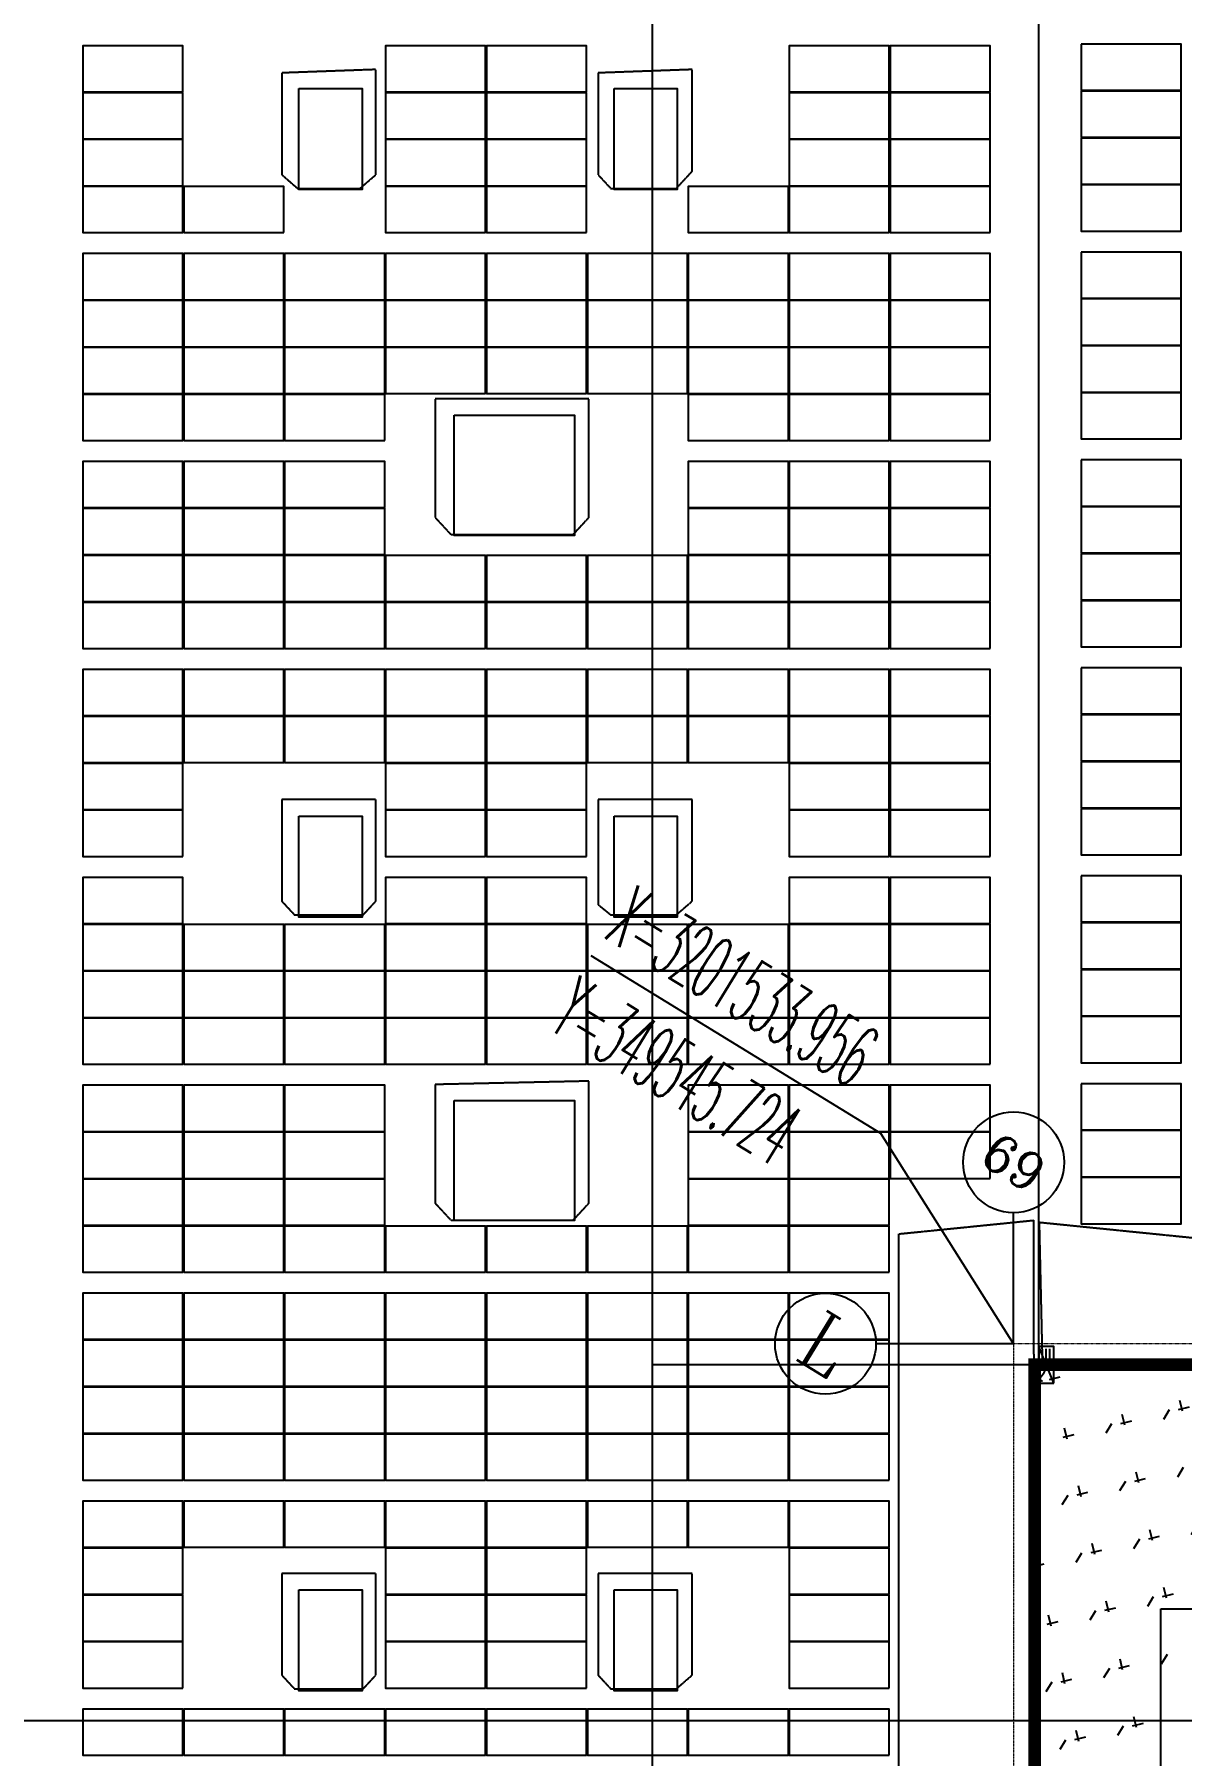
# Model space of a CAD drawing. Header units: millimetres. Extents: x -330863 to 383137, y -246038 to 314990.
# Drawn here: x 41006 to 68297, y -103141 to -62214 of the extents above; entities that cross this region are included whole.
import ezdxf
from ezdxf.enums import TextEntityAlignment as Align

# ---------------------------------------------------------------- set-up
doc = ezdxf.new("R2010")
doc.units = ezdxf.units.MM
for name, pattern in [('DASHED', [1.524, 1.27, -0.254]), ('DOTE', [2.4200000000000004, 2, -0.2, 0.02, -0.2]), ('HIDDEN', [0.375, 0.25, -0.125])]:
    doc.linetypes.add(name, pattern=pattern)
for name, color, linetype in [('-GRASS', 114, 'Continuous'), ('-建筑轮廓线', 7, 'Continuous'), ('-总图道路', 7, 'Continuous'), ('AXIS', 7, 'Continuous'), ('AXIS_TEXT', 7, 'Continuous'), ('DIM_COOR', 7, 'Continuous'), ('PUB_TEXT', 7, 'Continuous'), ('单元区域外轮廓', 7, 'ByLayer'), ('屋脊线', 7, 'ByLayer'), ('组件', 7, 'ByLayer'), ('逆变器', 7, 'ByLayer'), ('阴影', 8, 'DASHED'), ('障碍物', 7, 'ByLayer')]:
    doc.layers.add(name, color=color, linetype=linetype)
for name, color, linetype, lineweight in [('DOTE', 7, 'DOTE', 0), ('PUB_DIM', 7, 'Continuous', 0), ('X消防车道', 6, 'HIDDEN', 18)]:
    doc.layers.add(name, color=color, linetype=linetype, lineweight=lineweight)
doc.styles.add('_TCH_AXIS', font='complex.shx', dxfattribs={"bigfont": 'gbcbig.shx'})
doc.styles.add('_TCH_DIM', font='SIMPLEX.shx', dxfattribs={"width": 0.6, "bigfont": 'GBCBIG.shx'})
doc.styles.add('_TCH_DIM_T3', font='SIMPLEX.shx', dxfattribs={"width": 0.6, "bigfont": 'GBCBIG.shx'})
doc.dimstyles.new('_TCH_ARCH_M_M&&1', dxfattribs={"dimtxt": 3, "dimasz": 0.5, "dimexe": 1.25, "dimexo": 1.5, "dimgap": 0.6312500000000001, "dimtad": 1, "dimtxsty": '_TCH_DIM_T3', "dimblk": 'ARCHTICK', "dimcen": 2.5, "dimclrt": 7, "dimazin": 2, "dimtfac": 1, "dimtix": 1, "dimtmove": 2, "dimatfit": 3})

# ---------------------------------------------------------------- blocks, each defined once
blk = doc.blocks.new('*U5')
at = {"layer": '单元区域外轮廓', "color": 2}
for points in [[(-88499.99999806286, 145848.7498998642, 10100), (88500.00000193714, 145848.7498962879, 10100), (88499.99999828637, -93851.25008583067, 10100), (64899.99999828637, -93851.25008583067, 10100), (64900.60513652861, -129651.2534892559, 10100), (-82500.00165008008, -129651.2389415502, 10100), (-82500.00164881349, -112951.2501013279, 10100), (-88500.00000186266, -112951.2501013279, 10100), (-88499.99999806286, 145848.7498998642, 10100)], [(-88499.99999806286, 145848.7498998642, 10600), (88500.00000193714, 145848.7498962879, 10600), (88499.99999828637, -93851.25008583067, 10600), (64899.99999828637, -93851.25008583067, 10600), (64900.60513652861, -129651.2534892559, 10600), (-82500.00165008008, -129651.2389415502, 10600), (-82500.00164881349, -112951.2501013279, 10600), (-88500.00000186266, -112951.2501013279, 10600), (-88499.99999806286, 145848.7498998642, 10600)]]:
    blk.add_polyline3d(points, close=True, dxfattribs=at)
at = {"flags": 1}
for tag in ['ground_elevation', 'unit_id', 'unit_name', 'parapet_height', 'is_enable_parapet']:
    blk.add_attdef(tag, (0, 0), '', height=2.5, dxfattribs=at)
blk = doc.blocks.new('*U6')
at = {"layer": '屋脊线', "color": 30}
for p, q in [((64899.99999828637, -93851.25008583067, 8900), (64900.00000149011, 145848.7498962879, 8900)), ((64900.60513652861, -129651.2534892559, 8900.180561333003), (64899.99999828637, -93851.25008583067, 8900)), ((64899.99999828637, -93851.25008583067, 8900), (88499.99999828637, -93851.25008583067, 10100))]:
    blk.add_line(p, q, dxfattribs=at)
at = {"flags": 1}
for tag in ['unit_id', 'unit_name']:
    blk.add_attdef(tag, (0, 0), '', height=2.5, dxfattribs=at)
blk = doc.blocks.new('*U26', base_point=(43.5, 18.05))
at = {"color": 0}
for p, q in [((0, 0), (87, 36.1)), ((56.67, 18.2079375), (81.71499999999999, 18.2079375)), ((56.67, 9.64546875), (81.71499999999999, 9.64546875))]:
    blk.add_line(p, q, dxfattribs=at)
blk.add_lwpolyline([(0, 0), (87, 0), (87, 36.1), (0, 36.1)], close=True, dxfattribs=at)
blk.add_lwpolyline([(4.69, 26.96970833333333, -0.6815), (15.775, 30.24879166666667), (25.52, 23.66054166666667, 0.6815), (36.57, 26.96970833333333)], format="xyb", dxfattribs=at)
blk = doc.blocks.new('*U314')
at = {"layer": '障碍物', "color": 1}
blk.add_polyline3d([(47299.99981537461, -63501.2499332428, 10), (48799.99955244362, -63501.2499332428, 10), (48799.99955244362, -65901.25004291534, 10), (47299.99981537461, -65901.25004291534, 10)], close=True, dxfattribs=at)
at = {"flags": 1}
for tag in ['shape', 'height']:
    blk.add_attdef(tag, (0, 0), '', height=2.5, dxfattribs=at)
blk = doc.blocks.new('*U315')
at = {"layer": '障碍物', "color": 1}
blk.add_polyline3d([(54799.99981552361, -63501.25146865845, 10), (56299.99955244362, -63501.25146865845, 10), (56299.99955244362, -65901.25157773495, 10), (54799.99981552361, -65901.25157773495, 10)], close=True, dxfattribs=at)
at = {"flags": 1}
for tag in ['shape', 'height']:
    blk.add_attdef(tag, (0, 0), '', height=2.5, dxfattribs=at)
blk = doc.blocks.new('*U318')
at = {"layer": '障碍物', "color": 1}
blk.add_polyline3d([(47299.98480625449, -80801.24993383884, 10), (48799.98454324901, -80801.24993383884, 10), (48799.98454324901, -83201.25004231928, 10), (47299.98480625449, -83201.25004231928, 10)], close=True, dxfattribs=at)
at = {"flags": 1}
for tag in ['shape', 'height']:
    blk.add_attdef(tag, (0, 0), '', height=2.5, dxfattribs=at)
blk = doc.blocks.new('*U319')
at = {"layer": '障碍物', "color": 1}
blk.add_polyline3d([(54799.98480618, -80801.25146567823, 10), (56299.9845431745, -80801.25146567823, 10), (56299.9845431745, -83201.2515771389, 10), (54799.98480618, -83201.2515771389, 10)], close=True, dxfattribs=at)
at = {"flags": 1}
for tag in ['shape', 'height']:
    blk.add_attdef(tag, (0, 0), '', height=2.5, dxfattribs=at)
blk = doc.blocks.new('*U322')
at = {"layer": '障碍物', "color": 1}
blk.add_polyline3d([(47299.98278908431, -99201.2499332428, 10), (48799.98252607882, -99201.2499332428, 10), (48799.98252607882, -101601.2500423193, 10), (47299.98278908431, -101601.2500423193, 10)], close=True, dxfattribs=at)
at = {"flags": 1}
for tag in ['shape', 'height']:
    blk.add_attdef(tag, (0, 0), '', height=2.5, dxfattribs=at)
blk = doc.blocks.new('*U323')
at = {"layer": '障碍物', "color": 1}
blk.add_polyline3d([(54799.98278908431, -99201.25146746635, 10), (56299.98252592981, -99201.25146746635, 10), (56299.98252592981, -101601.2515777349, 10), (54799.98278908431, -101601.2515777349, 10)], close=True, dxfattribs=at)
at = {"flags": 1}
for tag in ['shape', 'height']:
    blk.add_attdef(tag, (0, 0), '', height=2.5, dxfattribs=at)
blk = doc.blocks.new('*U332')
at = {"layer": '障碍物', "color": 1}
blk.add_polyline3d([(50989.86887425184, -71270.9975451231, 10), (53850.37708550692, -71270.9975451231, 10), (53850.37708550692, -74131.50575637817, 10), (50989.86887425184, -74131.50575637817, 10)], close=True, dxfattribs=at)
at = {"flags": 1}
for tag in ['shape', 'height']:
    blk.add_attdef(tag, (0, 0), '', height=2.5, dxfattribs=at)
blk = doc.blocks.new('*U334')
at = {"layer": '障碍物', "color": 1}
blk.add_polyline3d([(50989.86887425184, -87560.99601447582, 10), (53850.37708550692, -87560.99601447582, 10), (53850.37708550692, -90421.5042245388, 10), (50989.86887425184, -90421.5042245388, 10)], close=True, dxfattribs=at)
at = {"flags": 1}
for tag in ['shape', 'height']:
    blk.add_attdef(tag, (0, 0), '', height=2.5, dxfattribs=at)
blk = doc.blocks.new('*U21')
at = {"layer": '组件', "color": 0}
blk.add_polyline3d([(0, 0, 0), (6.7e-15, -109.6, 0), (238.092586022427, -109.6, 12.10291209392216), (238.092586022427, 1.46e-14, 12.10291209392216)], close=True, dxfattribs=at)
at = {"flags": 1}
for tag in ['voco', 'vmpo', 'mounting-hole-spacing1', 'mounting-hole-spacing2', 'module-material', 'theme', 'silicon-material', 'userid', 'company-name', 'note', 'name', 'panel-width', 'panel-height', 'panel-length', 'pmax', 'id', 'impo', 'isco']:
    blk.add_attdef(tag, (0, 0), '', height=2.5, dxfattribs=at)
blk = doc.blocks.new('*U19')
at = {"layer": '组件', "color": 0}
blk.add_polyline3d([(0, 0, 0), (6.7e-15, 109.6, 0), (-238.1009774266284, 109.6, 11.9366891759911), (-238.1009774266284, 1.46e-14, 11.9366891759911)], close=True, dxfattribs=at)
at = {"flags": 1}
for tag in ['voco', 'vmpo', 'mounting-hole-spacing1', 'mounting-hole-spacing2', 'module-material', 'theme', 'silicon-material', 'userid', 'company-name', 'note', 'name', 'panel-width', 'panel-height', 'panel-length', 'pmax', 'id', 'impo', 'isco']:
    blk.add_attdef(tag, (0, 0), '', height=2.5, dxfattribs=at)
blk = doc.blocks.new('_ArchTick')
at = {"color": 0, "linetype": 'ByBlock', "const_width": 0.4}
blk.add_lwpolyline([(-0.5, -0.5), (0.5, 0.5)], dxfattribs=at)
blk = doc.blocks.new('*D470')
at = {"layer": 'Defpoints', "color": 0, "transparency": 16777216}
for p in [(64800.00148032791, -94586.50713071227), (88500.00148016494, -94586.50713257492), (88500.00148016494, -102308.9700511843)]:
    blk.add_point(p, dxfattribs=at)
at = {"layer": 'PUB_DIM', "color": 0, "lineweight": -2, "transparency": 16777216}
for p, q in [((64800.00148032791, -94588.00713071227), (64800.00148032791, -102310.2200511843)), ((88500.00148016494, -94588.00713257492), (88500.00148016494, -102310.2200511843)), ((64800.00148032791, -102308.9700511843), (88500.00148016494, -102308.9700511843))]:
    blk.add_line(p, q, dxfattribs=at)
at = {"layer": 'PUB_DIM', "color": 0, "lineweight": -2, "transparency": 16777216, "xscale": 0.5, "yscale": 0.5, "zscale": 0.5, "rotation": 180}
blk.add_blockref('_ArchTick', (64800.00148032791, -102308.9700511843), dxfattribs=at)
at = {"layer": 'PUB_DIM', "color": 0, "lineweight": -2, "transparency": 16777216, "xscale": 0.5, "yscale": 0.5, "zscale": 0.5}
blk.add_blockref('_ArchTick', (88500.00148016494, -102308.9700511843), dxfattribs=at)
at = {"layer": 'PUB_DIM', "color": 7, "transparency": 16777216, "insert": (76650.00148024643, -102306.8388011843), "char_height": 3, "attachment_point": 5, "style": '_TCH_DIM_T3'}
blk.add_mtext('\\A1;23700.00', dxfattribs=at)
blk = doc.blocks.new('*D471')
at = {"layer": 'Defpoints', "color": 0, "transparency": 16777216}
for p in [(-88499.99851983506, -94586.50713071227), (64800.00148032791, -94586.50713071227), (64800.00148032791, -102308.9700507186)]:
    blk.add_point(p, dxfattribs=at)
at = {"layer": 'PUB_DIM', "color": 0, "lineweight": -2, "transparency": 16777216}
for p, q in [((-88499.99851983506, -94588.00713071227), (-88499.99851983506, -102310.2200507186)), ((64800.00148032791, -94588.00713071227), (64800.00148032791, -102310.2200507186)), ((-88499.99851983506, -102308.9700507186), (64800.00148032791, -102308.9700507186))]:
    blk.add_line(p, q, dxfattribs=at)
at = {"layer": 'PUB_DIM', "color": 0, "lineweight": -2, "transparency": 16777216, "xscale": 0.5, "yscale": 0.5, "zscale": 0.5, "rotation": 180}
blk.add_blockref('_ArchTick', (-88499.99851983506, -102308.9700507186), dxfattribs=at)
at = {"layer": 'PUB_DIM', "color": 0, "lineweight": -2, "transparency": 16777216, "xscale": 0.5, "yscale": 0.5, "zscale": 0.5}
blk.add_blockref('_ArchTick', (64800.00148032791, -102308.9700507186), dxfattribs=at)
at = {"layer": 'PUB_DIM', "color": 7, "transparency": 16777216, "insert": (-11849.99851975357, -102306.8388007186), "char_height": 3, "attachment_point": 5, "style": '_TCH_DIM_T3'}
blk.add_mtext('\\A1;153300.00', dxfattribs=at)
blk = doc.blocks.new('*D472')
at = {"layer": 'Defpoints', "color": 0, "transparency": 16777216}
for p in [(66600.00148002525, -93848.7498847023), (55700.39616234382, -129748.7499037013), (66600.00147944319, -129748.7499037013)]:
    blk.add_point(p, dxfattribs=at)
at = {"layer": 'PUB_DIM', "color": 0, "lineweight": -2, "transparency": 16777216}
for p, q in [((66598.50148002527, -93848.7498847023), (55699.14616234381, -93848.7498847023)), ((55700.39616234382, -93848.7498847023), (55700.39616234382, -129748.7499037013)), ((66598.50147944319, -129748.7499037013), (55699.14616234382, -129748.7499037013))]:
    blk.add_line(p, q, dxfattribs=at)
at = {"layer": 'PUB_DIM', "color": 0, "lineweight": -2, "transparency": 16777216, "xscale": 0.5, "yscale": 0.5, "zscale": 0.5}
for p, rotation in [((55700.39616234382, -93848.7498847023), 90), ((55700.39616234382, -129748.7499037013), 270)]:
    blk.add_blockref('_ArchTick', p, dxfattribs=dict(at, rotation=rotation))
at = {"layer": 'PUB_DIM', "color": 7, "transparency": 16777216, "insert": (55698.26491234377, -111798.7498942018), "char_height": 3, "attachment_point": 5, "rotation": 90, "style": '_TCH_DIM_T3'}
blk.add_mtext('\\A1;35900.00', dxfattribs=at)
blk = doc.blocks.new('*D476')
at = {"layer": 'Defpoints', "color": 0, "transparency": 16777216}
for p in [(66600.00148351771, 145851.2500973232), (55700.39616263485, -93848.7498847023), (66600.00148002525, -93848.7498847023)]:
    blk.add_point(p, dxfattribs=at)
at = {"layer": 'PUB_DIM', "color": 0, "lineweight": -2, "transparency": 16777216}
for p, q in [((66598.50148351773, 145851.2500973232), (55699.1461626348, 145851.2500973232)), ((55700.39616263481, 145851.2500973232), (55700.39616263485, -93848.7498847023)), ((66598.50148002527, -93848.7498847023), (55699.14616263486, -93848.7498847023))]:
    blk.add_line(p, q, dxfattribs=at)
at = {"layer": 'PUB_DIM', "color": 0, "lineweight": -2, "transparency": 16777216, "xscale": 0.5, "yscale": 0.5, "zscale": 0.5}
for p, rotation in [((55700.39616263481, 145851.2500973232), 90), ((55700.39616263485, -93848.7498847023), 270)]:
    blk.add_blockref('_ArchTick', p, dxfattribs=dict(at, rotation=rotation))
at = {"layer": 'PUB_DIM', "color": 7, "transparency": 16777216, "insert": (55698.26491263483, 26001.25010631046), "char_height": 3, "attachment_point": 5, "rotation": 90, "style": '_TCH_DIM_T3'}
blk.add_mtext('\\A1;239700.00', dxfattribs=at)

msp = doc.modelspace()

# ---------------------------------------------------------------- hatches: boundary and pattern name
at = {"layer": '-GRASS'}
h = msp.add_hatch(dxfattribs=at)
h.set_pattern_fill('GRASS', color=256, scale=500, angle=-31.48783798076735)
h.set_pattern_definition([(58.51216201923266, (-1970228605.701966, -2547630934.377606), (-329.7050402672918, 1372.037246682207), [264.5806600000001, -1731.010149999999]), (13.51216201923265, (-1970228605.701966, -2547630934.377606), (-329.7052649889981, 1372.038181840949), [264.58066, -1146.516149999998]), (103.5121620192325, (-1970228605.701966, -2547630934.377606), (-1372.038181840949, -329.7052649889981), [264.5806599999999, -1146.516149999997])])
h.paths.add_polyline_path([(67800.00147962943, -130428.7499024719, 0.4142135624054597), (67300.0014794548, -129928.7499024719), (65100.00147955958, -129928.7499024719), (65100.00147955958, -137528.7189859152), (67300.00147933837, -137528.7189859152, 0.414213562377406), (67800.00147933839, -137028.7189863808)])
h.paths.add_polyline_path([(64800.00147986226, -121878.7499059178), (67300.00148003688, -121878.7499040551, 0.4142215948885977), (67800.00147962943, -121378.7361889332), (67800.00147974584, -107628.5467844642, 0.4142066711961374), (67300.00147962943, -107128.558548931), (64800.0014801533, -107128.5585507937)])
h.paths.add_polyline_path([(71500.00148016494, -99828.74986931682, 0.4142215950678219), (72000.00148016494, -99328.73615652321), (72000.00148045598, -94028.74988393858), (64800.00148032791, -94028.74988393858), (64800.0014801533, -104128.5585512593), (67300.0014801533, -104128.558548931, 0.414221594780961), (67800.00147997867, -103628.5448356718), (67800.00148003688, -99828.74986931682)])
h.paths.add_polyline_path([(77250.00148028135, -99328.76358117908, 0.4142055296727235), (77750.00147981569, -99828.74986931682), (80550.00147997867, -99828.74986931682, 0.414221595197401), (81050.00148003687, -99328.73615652321), (81050.00147986226, -94028.74988393858), (77250.00148004852, -94028.74988393858)])
at = {"layer": 'X消防车道'}
h = msp.add_hatch(dxfattribs=at)
h.set_pattern_fill('DOTS', color=8, scale=1000, angle=-31.48783798076735)
h.set_pattern_definition([(328.5121620192327, (-1970228605.701966, -2547630934.377606), (1506.050284478311, 939.1527315207007), [0, -1587.499999999999])])
h.paths.add_polyline_path([(-93210.31932864338, -143669.9816289544, 0.388696347810305), (-80260.50890044775, -155528.7499007024), (-29868.25021682074, -155528.749902565, 0.0729934230257984), (-27282.11924788542, -155149.1864708438), (-24812.54212517292, -154408.3133338205, -0.0729934230209538), (-22226.41115623759, -154028.7499007024), (83399.93261551949, -154028.749902565, -0.414215405250258), (92399.99996935017, -163028.7391755916), (92400.01187910326, -173021.7107695714), (96400.0120633305, -173176.2576506659), (96399.99996935017, -163028.7344095483, 0.4142203272388091), (83399.6842201473, -150028.7499058246), (-22813.48650954664, -150028.749903962, 0.0729934230411844), (-25399.61747935508, -150408.3133356832), (-27869.19458594406, -151149.1864689812, -0.0729934230362219), (-30455.32555586891, -151528.7499007024), (-80260.50890015671, -151528.7499007024, -0.3886976849728412), (-89225.76594498008, -143318.7917464599), (-114666.7633144511, 145381.2082974985, -0.4401982675162612), (-105701.5062695695, 155171.2501437217), (85999.68118983321, 155171.2501404621, -0.414210992521494), (94999.68118930935, 146171.3291063718, -0.1414481113697162), (96999.68118965859, 153099.4533711858, 0.2576703992202549), (85999.5199388382, 159171.2501390651), (-105701.6028190823, 159171.2501441874, 0.4401960510058327), (-118651.3220010651, 145030.0785886869)])

# ---------------------------------------------------------------- linework, layer by layer
at = {"layer": '-建筑轮廓线', "const_width": 300, "elevation": 10100}
msp.add_lwpolyline([(88500.00148354098, 145851.2500959262), (-88499.99851645902, 145851.2500991858), (-88499.99852024252, -112948.7499006279), (-82499.99852018431, -112948.7499006279), (-82499.99852035893, -129748.7499009073), (-82799.99852034729, -129748.7499009073), (-82799.9985204637, -145848.7499005347), (65100.00147932674, -145848.7499023974), (65100.00147955958, -129748.7499027699), (64800.00147962942, -129748.7499027699), (64800.00148032791, -93848.74988470227), (88500.00148004852, -93848.74988563359)], close=True, dxfattribs=at)
at = {"layer": '-总图道路'}
for p, q in [((67800.00147997867, -99648.74986961484, 10100), (71500.00148016494, -99648.74986961484, 10100)), ((67800.00147974584, -103448.5585496947, 10100), (67800.00147997867, -99648.74986961484, 10100))]:
    msp.add_line(p, q, dxfattribs=at)
at = {"layer": 'AXIS'}
for q in [(64300.00147986225, -90234.61739283055, 10100), (61025.19344282569, -93348.74986886978, 10100)]:
    msp.add_line((64300.00147957121, -93348.74986886978, 10100), q, dxfattribs=at)
for centre in [(64300.00147957121, -89034.61739078164, 10100), (59825.19344252301, -93348.74986886978, 10100)]:
    msp.add_circle(centre, 1199.999999999988, dxfattribs=at)
at = {"layer": 'DIM_COOR'}
for p, q in [((61144.73318786127, -88349.80002308264, 10100), (54250.24091231404, -84126.86250621453, 10100)), ((64300.00147957121, -93348.74986886978, 10100), (61144.73318786127, -88349.80002308264, 10100))]:
    msp.add_line(p, q, dxfattribs=at)
at = {"layer": 'DOTE', "ltscale": 0.0015}
for p, q in [((64300.00147957121, -93348.74986886978, 10100), (64300.00147933839, -145248.7499027699, 10100)), ((88000.00148033958, -93348.74987073243, 10100), (64300.00147957121, -93348.74986886978, 10100))]:
    msp.add_line(p, q, dxfattribs=at)
at = {"layer": '单元区域外轮廓', "elevation": 10100}
msp.add_lwpolyline([(-88499.99999807682, 145848.749899473), (88500.00000192318, 145848.7498962134), (88499.99999825611, -93851.25008581208), (64899.99999822117, -93851.25008581208), (64900.60513641452, -129651.2534896098), (-82500.00165018484, -129651.2389414198), (-82500.0016488461, -112951.250101272), (-88500.00000186032, -112951.250101272), (-88499.99999807682, 145848.749899473)], dxfattribs=at)
at = {"layer": '屋脊线', "color": 30, "elevation": 8900}
msp.add_lwpolyline([(64899.99999822117, -93851.25008581208), (64900.00000142259, 145848.7498962134)], dxfattribs=at)
at = {"layer": '阴影', "linetype": 'DASHED'}
for points in [[(64982.77343749999, -93776.201171875, 8905.208740234377), (88477.06054687501, -93776.201171875, 10099.83337402343), (88477.06054687501, 145800.8203125, 10099.83337402343), (87436.17187499999, 145800.8203125, 10046.90673828125), (87361.826171875, -92726.84570312501, 10043.12622070312), (64908.4228515625, -90466.689453125, 8901.42822265625), (64982.77343749999, -93776.201171875, 8905.208740234377)], [(49126.826171875, -65551.58203124999, 9693.067626953123), (49126.8212890625, -63049.287109375, 9693.06579589844), (46891.8505859375, -63130.0048828125, 9805.300292968752), (46891.85546875, -65551.5673828125, 9805.302124023438), (47264.35058593749, -65874.45312499999, 9786.5966796875), (48754.326171875, -65874.45800781249, 9711.773071289064), (49126.826171875, -65551.58203124999, 9693.067626953123)], [(56651.23046875, -65470.9130859375, 9315.210571289062), (56651.220703125, -63049.3408203125, 9315.208740234377), (54416.25, -63130.0390625, 9427.443847656252), (54416.2548828125, -65551.6162109375, 9427.445068359377), (54714.2529296875, -65874.482421875, 9412.481079101564), (56278.7353515625, -65874.4921875, 9333.916625976562), (56651.23046875, -65470.9130859375, 9315.210571289062)], [(54192.7685546875, -73704.23828125, 9438.674316406252), (54192.7685546875, -70879.0625, 9438.672485351562), (50542.314453125, -70879.0478515625, 9621.989135742188), (50542.3193359375, -73704.208984375, 9621.990966796877), (50914.814453125, -74107.8125, 9603.285522460938), (53820.27343749999, -74107.8173828125, 9457.38037109375), (54192.7685546875, -73704.23828125, 9438.674316406252)], [(49126.84570312499, -82825.44921875, 9693.079223632814), (49126.84570312499, -80403.87695312499, 9693.077392578125), (46891.875, -80403.86230468749, 9805.312500000002), (46891.875, -82825.439453125, 9805.313720703123), (47189.873046875, -83148.310546875, 9790.349731445314), (48828.85742187499, -83148.33007812501, 9708.04382324219), (49126.84570312499, -82825.44921875, 9693.079223632814)], [(56651.25488281249, -82825.498046875, 9315.222778320312), (56651.25, -80403.92578125, 9315.220947265623), (54416.27929687499, -80403.9208984375, 9427.455444335938), (54416.28417968749, -82906.21093749999, 9427.457275390621), (54714.2822265625, -83148.369140625, 9412.492675781248), (56278.759765625, -83148.37890625, 9333.928833007814), (56651.25488281249, -82825.498046875, 9315.222778320312)], [(54192.79296875, -90009.48242187499, 9438.685913085938), (54192.79296875, -87103.59375000001, 9438.683471679688), (50542.33886718749, -87184.287109375, 9622.000122070312), (50542.34375, -90009.462890625, 9622.002563476562), (50914.8388671875, -90413.046875, 9603.296508789064), (53820.2978515625, -90413.06640625, 9457.391967773438), (54192.79296875, -90009.48242187499, 9438.685913085938)], [(64846.19140625, -129642.421875, 8903.912353515625), (41006.5234375, -129642.44140625, 10100.89721679688), (41006.5234375, -128431.650390625, 10100.89660644531), (41304.521484375, -128350.9375, 10085.93200683594), (61568.232421875, -126413.671875, 9068.479003906252), (61568.203125, -90735.98632812499, 9068.311767578123), (64771.66015625, -90413.125, 8907.443847656252), (64846.19140625, -129642.421875, 8903.912353515625)], [(49126.8798828125, -101229.384765625, 9693.092041015623), (49126.8701171875, -98807.822265625, 9693.09020996094), (46891.8994140625, -98807.80273437499, 9805.324707031252), (46891.904296875, -101229.384765625, 9805.326538085938), (47189.9072265625, -101552.255859375, 9790.361938476564), (48828.8818359375, -101552.255859375, 9708.056640625002), (49126.8798828125, -101229.384765625, 9693.092041015623)], [(56651.279296875, -101229.43359375, 9315.235595703123), (56651.279296875, -98807.86132812501, 9315.233764648438), (54416.30859375, -98807.8515625, 9427.46826171875), (54416.30859375, -101229.423828125, 9427.470092773438), (54714.30664062499, -101552.294921875, 9412.505493164062), (56278.7841796875, -101552.3046875, 9333.941040039062), (56651.279296875, -101229.43359375, 9315.235595703123)]]:
    msp.add_polyline3d(points, close=True, dxfattribs=at)
at = {"layer": '障碍物', "color": 4, "elevation": 10300}
for points in [[(47299.99981535598, -63501.24993391335), (48799.99955243198, -63501.24993391335), (48799.99955243198, -65901.25004278496), (47299.99981535598, -65901.25004278496)], [(54799.99981553061, -63501.25146873295), (56299.99955243198, -63501.25146873295), (56299.99955243198, -65901.25157760456), (54799.99981553061, -65901.25157760456)], [(47299.98480621958, -80801.24993372709), (48799.98454323737, -80801.24993372709), (48799.98454323737, -83201.2500425987), (47299.98480621958, -83201.2500425987)], [(54799.98480616137, -80801.2514657527), (56299.98454317916, -80801.2514657527), (56299.98454317916, -83201.25157741828), (54799.98480616137, -83201.25157741828)], [(47299.98278903309, -99201.24993363395), (48799.98252605088, -99201.24993363395), (48799.98252605088, -101601.2500425055), (47299.98278903309, -101601.2500425055)], [(54799.98278903309, -99201.25146752223), (56299.98252593447, -99201.25146752223), (56299.98252593447, -101601.2515777908), (54799.98278903309, -101601.2515777908)]]:
    msp.add_lwpolyline(points, close=True, dxfattribs=at)
at = {"layer": '障碍物', "elevation": 10300}
for points in [[(50989.8688742565, -71270.99754551426), (53850.37708544638, -71270.99754551426), (53850.37708544638, -74131.5057564713), (50989.8688742565, -74131.5057564713)], [(50989.8688742565, -87560.9960144572), (53850.37708544638, -87560.9960144572), (53850.37708544638, -90421.50422448292), (50989.8688742565, -90421.50422448292)]]:
    msp.add_lwpolyline(points, close=True, dxfattribs=at)

# ---------------------------------------------------------------- block references
at = {"layer": '单元区域外轮廓'}
msp.add_blockref('*U5', (0, 0), dxfattribs=at)
at = {"layer": '屋脊线'}
msp.add_blockref('*U6', (0, 0), dxfattribs=at)
at = {"layer": '组件', "color": 5, "xscale": 10, "yscale": 10, "zscale": 10}
for name, p in [('*U19', (44537.01644615997, -63579.29999999788, 10022.76755768668)), ('*U19', (51739.97027627999, -63579.29999999788, 9661.108634856731)), ('*U19', (54140.95488632, -63579.29999999788, 9540.55566058008)), ('*U19', (61343.90871644002, -63579.29999999788, 9178.896737750136)), ('*U19', (63744.89332648002, -63579.29999999788, 9058.343763473487)), ('*U21', (65905.93686712, -62445.30000000002, 9051.184234860122)), ('*U19', (44537.01644615997, -64695.29999999786, 10022.76755768668)), ('*U19', (51739.97027627999, -64695.29999999786, 9661.108634856731)), ('*U19', (54140.95488632, -64695.29999999786, 9540.55566058008)), ('*U19', (61343.90871644002, -64695.29999999786, 9178.896737750136)), ('*U19', (63744.89332648002, -64695.29999999786, 9058.343763473487)), ('*U21', (65905.93686712, -63561.30000000001, 9051.184234860122)), ('*U19', (44537.01644615997, -65811.29999999792, 10022.76755768668)), ('*U19', (51739.97027627999, -65811.29999999792, 9661.108634856731)), ('*U19', (54140.95488632, -65811.29999999792, 9540.55566058008)), ('*U19', (61343.90871644002, -65811.29999999792, 9178.896737750136)), ('*U19', (63744.89332648002, -65811.29999999792, 9058.343763473487)), ('*U21', (65905.93686712, -64677.30000000007, 9051.184234860122)), ('*U19', (44537.01644615997, -66927.29999999791, 10022.76755768668)), ('*U19', (46938.00105619998, -66927.29999999791, 9902.214583410028)), ('*U19', (51739.97027627999, -66927.29999999791, 9661.108634856731)), ('*U19', (54140.95488632, -66927.29999999791, 9540.55566058008)), ('*U19', (58942.92410640002, -66927.29999999791, 9299.449712026782)), ('*U19', (61343.90871644002, -66927.29999999791, 9178.896737750136)), ('*U19', (63744.89332648002, -66927.29999999791, 9058.343763473487)), ('*U21', (65905.93686712, -65793.30000000005, 9051.184234860122)), ('*U19', (44537.01644615997, -68523.29999999773, 10022.77134321226)), ('*U19', (46938.00105619998, -68523.29999999773, 9902.218368935608)), ('*U19', (49338.98566623998, -68523.29999999773, 9781.66539465896)), ('*U19', (51739.97027627999, -68523.29999999773, 9661.11242038231)), ('*U19', (54140.95488632, -68523.29999999773, 9540.559446105659)), ('*U19', (56541.93949636, -68523.29999999773, 9420.006471829012)), ('*U19', (58942.92410640002, -68523.29999999773, 9299.453497552364)), ('*U19', (61343.90871644002, -68523.29999999773, 9178.900523275715)), ('*U19', (63744.89332648002, -68523.29999999773, 9058.347548999067)), ('*U21', (65905.93686712, -67389.30000000005, 9051.184234863484)), ('*U19', (44537.01644615997, -69639.29999999773, 10022.77134321226)), ('*U19', (46938.00105619998, -69639.29999999773, 9902.218368935608)), ('*U19', (49338.98566623998, -69639.29999999773, 9781.66539465896)), ('*U19', (51739.97027627999, -69639.29999999773, 9661.11242038231)), ('*U19', (54140.95488632, -69639.29999999773, 9540.559446105659)), ('*U19', (56541.93949636, -69639.29999999773, 9420.006471829012)), ('*U19', (58942.92410640002, -69639.29999999773, 9299.453497552364)), ('*U19', (61343.90871644002, -69639.29999999773, 9178.900523275715)), ('*U19', (63744.89332648002, -69639.29999999773, 9058.347548999067)), ('*U21', (65905.93686712, -68505.3, 9051.184234863484)), ('*U19', (44537.01644615997, -70755.29999999779, 10022.77134321226)), ('*U19', (46938.00105619998, -70755.29999999779, 9902.218368935608)), ('*U19', (49338.98566623998, -70755.29999999779, 9781.66539465896)), ('*U19', (51739.97027627999, -70755.29999999779, 9661.11242038231)), ('*U19', (54140.95488632, -70755.29999999779, 9540.559446105659)), ('*U19', (56541.93949636, -70755.29999999779, 9420.006471829012)), ('*U19', (58942.92410640002, -70755.29999999779, 9299.453497552364)), ('*U19', (61343.90871644002, -70755.29999999779, 9178.900523275715)), ('*U19', (63744.89332648002, -70755.29999999779, 9058.347548999067)), ('*U21', (65905.93686712, -69621.3, 9051.184234863484)), ('*U19', (44537.01644615997, -71871.29999999776, 10022.77134321226)), ('*U19', (46938.00105619998, -71871.29999999776, 9902.218368935608)), ('*U19', (49338.98566623998, -71871.29999999776, 9781.66539465896)), ('*U19', (58942.92410640002, -71871.29999999776, 9299.453497552364)), ('*U19', (61343.90871644002, -71871.29999999776, 9178.900523275715)), ('*U19', (63744.89332648002, -71871.29999999776, 9058.347548999067)), ('*U21', (65905.93686712, -70737.29999999999, 9051.184234863484)), ('*U19', (44537.01644615997, -73467.2999999976, 10022.77512873783)), ('*U19', (46938.00105619998, -73467.2999999976, 9902.222154461188)), ('*U19', (49338.98566623998, -73467.2999999976, 9781.66918018454)), ('*U19', (58942.92410640002, -73467.2999999976, 9299.457283077943)), ('*U19', (61343.90871644002, -73467.2999999976, 9178.904308801299)), ('*U19', (63744.89332648002, -73467.2999999976, 9058.351334524648)), ('*U21', (65905.93686712, -72333.30000000005, 9051.184234866843)), ('*U19', (44537.01644615997, -74583.2999999976, 10022.77512873783)), ('*U19', (46938.00105619998, -74583.2999999976, 9902.222154461188)), ('*U19', (49338.98566623998, -74583.2999999976, 9781.66918018454)), ('*U19', (58942.92410640002, -74583.2999999976, 9299.457283077943)), ('*U19', (61343.90871644002, -74583.2999999976, 9178.904308801299)), ('*U19', (63744.89332648002, -74583.2999999976, 9058.351334524648)), ('*U21', (65905.93686712, -73449.30000000005, 9051.184234866843)), ('*U19', (44537.01644615997, -75699.29999999757, 10022.77512873783)), ('*U19', (46938.00105619998, -75699.29999999757, 9902.222154461188)), ('*U19', (49338.98566623998, -75699.29999999757, 9781.66918018454)), ('*U19', (51739.97027627999, -75699.29999999757, 9661.11620590789)), ('*U19', (54140.95488632, -75699.29999999757, 9540.563231631244)), ('*U19', (56541.93949636, -75699.29999999757, 9420.010257354594)), ('*U19', (58942.92410640002, -75699.29999999757, 9299.457283077943)), ('*U19', (61343.90871644002, -75699.29999999757, 9178.904308801299)), ('*U19', (63744.89332648002, -75699.29999999757, 9058.351334524648)), ('*U21', (65905.93686712, -74565.30000000002, 9051.184234866843)), ('*U21', (65905.93686712, -75681.3, 9051.184234866843)), ('*U19', (44537.01644615997, -76815.29999999757, 10022.77512873783)), ('*U19', (46938.00105619998, -76815.29999999757, 9902.222154461188)), ('*U19', (49338.98566623998, -76815.29999999757, 9781.66918018454)), ('*U19', (51739.97027627999, -76815.29999999757, 9661.11620590789)), ('*U19', (54140.95488632, -76815.29999999757, 9540.563231631244)), ('*U19', (56541.93949636, -76815.29999999757, 9420.010257354594)), ('*U19', (58942.92410640002, -76815.29999999757, 9299.457283077943)), ('*U19', (61343.90871644002, -76815.29999999757, 9178.904308801299)), ('*U19', (63744.89332648002, -76815.29999999757, 9058.351334524648)), ('*U19', (44537.01644615997, -78411.29999999749, 10022.77891426342)), ('*U19', (46938.00105619998, -78411.29999999749, 9902.22593998677)), ('*U19', (49338.98566623998, -78411.29999999749, 9781.672965710122)), ('*U19', (51739.97027627999, -78411.29999999749, 9661.119991433476)), ('*U19', (54140.95488632, -78411.29999999749, 9540.567017156822)), ('*U19', (56541.93949636, -78411.29999999749, 9420.014042880177)), ('*U19', (58942.92410640002, -78411.29999999749, 9299.461068603527)), ('*U19', (61343.90871644002, -78411.29999999749, 9178.908094326876)), ('*U19', (63744.89332648002, -78411.29999999749, 9058.355120050228)), ('*U21', (65905.93686712, -77277.29999999999, 9051.184234870205)), ('*U19', (44537.01644615997, -79527.29999999747, 10022.77891426342)), ('*U19', (46938.00105619998, -79527.29999999747, 9902.22593998677)), ('*U19', (49338.98566623998, -79527.29999999747, 9781.672965710122)), ('*U19', (51739.97027627999, -79527.29999999747, 9661.119991433476)), ('*U19', (54140.95488632, -79527.29999999747, 9540.567017156822)), ('*U19', (56541.93949636, -79527.29999999747, 9420.014042880177)), ('*U19', (58942.92410640002, -79527.29999999747, 9299.461068603527)), ('*U19', (61343.90871644002, -79527.29999999747, 9178.908094326876)), ('*U19', (63744.89332648002, -79527.29999999747, 9058.355120050228)), ('*U21', (65905.93686712, -78393.29999999997, 9051.184234870205)), ('*U19', (44537.01644615997, -80643.29999999746, 10022.77891426342)), ('*U19', (51739.97027627999, -80643.29999999746, 9661.119991433476)), ('*U19', (54140.95488632, -80643.29999999746, 9540.567017156822)), ('*U19', (61343.90871644002, -80643.29999999746, 9178.908094326876)), ('*U19', (63744.89332648002, -80643.29999999746, 9058.355120050228)), ('*U21', (65905.93686712, -79509.30000000005, 9051.184234870205)), ('*U21', (65905.93686712, -80625.30000000002, 9051.184234870205)), ('*U19', (44537.01644615997, -81759.29999999746, 10022.77891426342)), ('*U19', (51739.97027627999, -81759.29999999746, 9661.119991433476)), ('*U19', (54140.95488632, -81759.29999999746, 9540.567017156822)), ('*U19', (61343.90871644002, -81759.29999999746, 9178.908094326876)), ('*U19', (63744.89332648002, -81759.29999999746, 9058.355120050228)), ('*U19', (44537.01644615997, -83355.29999999728, 10022.782699789)), ('*U19', (51739.97027627999, -83355.29999999728, 9661.123776959052)), ('*U19', (54140.95488632, -83355.29999999728, 9540.570802682401)), ('*U19', (61343.90871644002, -83355.29999999728, 9178.91187985246)), ('*U19', (63744.89332648002, -83355.29999999728, 9058.35890557581)), ('*U21', (65905.93686712, -82221.3, 9051.184234873564)), ('*U19', (44537.01644615997, -84471.29999999727, 10022.782699789)), ('*U19', (46938.00105619998, -84471.29999999727, 9902.22972551235)), ('*U19', (49338.98566623998, -84471.29999999727, 9781.676751235702)), ('*U19', (51739.97027627999, -84471.29999999727, 9661.123776959052)), ('*U19', (54140.95488632, -84471.29999999727, 9540.570802682401)), ('*U19', (56541.93949636, -84471.29999999727, 9420.017828405755)), ('*U19', (58942.92410640002, -84471.29999999727, 9299.46485412911)), ('*U19', (61343.90871644002, -84471.29999999727, 9178.91187985246)), ('*U19', (63744.89332648002, -84471.29999999727, 9058.35890557581)), ('*U21', (65905.93686712, -83337.29999999999, 9051.184234873564)), ('*U19', (44537.01644615997, -85587.29999999733, 10022.782699789)), ('*U19', (46938.00105619998, -85587.29999999733, 9902.22972551235)), ('*U19', (49338.98566623998, -85587.29999999733, 9781.676751235702)), ('*U19', (51739.97027627999, -85587.29999999733, 9661.123776959052)), ('*U19', (54140.95488632, -85587.29999999733, 9540.570802682401)), ('*U19', (56541.93949636, -85587.29999999733, 9420.017828405755)), ('*U19', (58942.92410640002, -85587.29999999733, 9299.46485412911)), ('*U19', (61343.90871644002, -85587.29999999733, 9178.91187985246)), ('*U19', (63744.89332648002, -85587.29999999733, 9058.35890557581)), ('*U21', (65905.93686712, -84453.30000000005, 9051.184234873564)), ('*U19', (44537.01644615997, -86703.29999999731, 10022.782699789)), ('*U19', (46938.00105619998, -86703.29999999731, 9902.22972551235)), ('*U19', (49338.98566623998, -86703.29999999731, 9781.676751235702)), ('*U19', (51739.97027627999, -86703.29999999731, 9661.123776959052)), ('*U19', (54140.95488632, -86703.29999999731, 9540.570802682401)), ('*U19', (56541.93949636, -86703.29999999731, 9420.017828405755)), ('*U19', (58942.92410640002, -86703.29999999731, 9299.46485412911)), ('*U19', (61343.90871644002, -86703.29999999731, 9178.91187985246)), ('*U19', (63744.89332648002, -86703.29999999731, 9058.35890557581)), ('*U21', (65905.93686712, -85569.30000000005, 9051.184234873564)), ('*U21', (65905.93686712, -87165.30000000002, 9051.184234876926)), ('*U19', (44537.01644615997, -88299.29999999714, 10022.78648531458)), ('*U19', (46938.00105619998, -88299.29999999714, 9902.233511037932)), ('*U19', (49338.98566623998, -88299.29999999714, 9781.680536761283)), ('*U19', (58942.92410640002, -88299.29999999714, 9299.46863965469)), ('*U19', (61343.90871644002, -88299.29999999714, 9178.91566537804)), ('*U19', (63744.89332648002, -88299.29999999714, 9058.362691101394)), ('*U19', (44537.01644615997, -89415.29999999714, 10022.78648531458)), ('*U19', (46938.00105619998, -89415.29999999714, 9902.233511037932)), ('*U19', (49338.98566623998, -89415.29999999714, 9781.680536761283)), ('*U19', (58942.92410640002, -89415.29999999714, 9299.46863965469)), ('*U19', (61343.90871644002, -89415.29999999714, 9178.91566537804)), ('*U19', (63744.89332648002, -89415.29999999714, 9058.362691101394)), ('*U21', (65905.93686712, -88281.3, 9051.184234876926)), ('*U19', (44537.01644615997, -90531.2999999972, 10022.78648531458)), ('*U19', (46938.00105619998, -90531.2999999972, 9902.233511037932)), ('*U19', (49338.98566623998, -90531.2999999972, 9781.680536761283)), ('*U19', (58942.92410640002, -90531.2999999972, 9299.46863965469)), ('*U19', (61343.90871644002, -90531.2999999972, 9178.91566537804)), ('*U21', (65905.93686712, -89397.30000000008, 9051.184234876926)), ('*U19', (44537.01644615997, -91647.29999999718, 10022.78648531458)), ('*U19', (46938.00105619998, -91647.29999999718, 9902.233511037932)), ('*U19', (49338.98566623998, -91647.29999999718, 9781.680536761283)), ('*U19', (51739.97027627999, -91647.29999999718, 9661.127562484637)), ('*U19', (54140.95488632, -91647.29999999718, 9540.574588207986)), ('*U19', (56541.93949636, -91647.29999999718, 9420.021613931336)), ('*U19', (58942.92410640002, -91647.29999999718, 9299.46863965469)), ('*U19', (61343.90871644002, -91647.29999999718, 9178.91566537804)), ('*U19', (44537.01644615997, -93243.29999999703, 10022.79027084016)), ('*U19', (46938.00105619998, -93243.29999999703, 9902.237296563511)), ('*U19', (49338.98566623998, -93243.29999999703, 9781.684322286865)), ('*U19', (51739.97027627999, -93243.29999999703, 9661.131348010216)), ('*U19', (54140.95488632, -93243.29999999703, 9540.578373733568)), ('*U19', (56541.93949636, -93243.29999999703, 9420.02539945692)), ('*U19', (58942.92410640002, -93243.29999999703, 9299.472425180269)), ('*U19', (61343.90871644002, -93243.29999999703, 9178.919450903619)), ('*U19', (44537.01644615997, -94359.299999997, 10022.79027084016)), ('*U19', (46938.00105619998, -94359.299999997, 9902.237296563511)), ('*U19', (49338.98566623998, -94359.299999997, 9781.684322286865)), ('*U19', (51739.97027627999, -94359.299999997, 9661.131348010216)), ('*U19', (54140.95488632, -94359.299999997, 9540.578373733568)), ('*U19', (56541.93949636, -94359.299999997, 9420.02539945692)), ('*U19', (58942.92410640002, -94359.299999997, 9299.472425180269)), ('*U19', (61343.90871644002, -94359.299999997, 9178.919450903619)), ('*U19', (44537.01644615997, -95475.299999997, 10022.79027084016)), ('*U19', (46938.00105619998, -95475.299999997, 9902.237296563511)), ('*U19', (49338.98566623998, -95475.299999997, 9781.684322286865)), ('*U19', (51739.97027627999, -95475.299999997, 9661.131348010216)), ('*U19', (54140.95488632, -95475.299999997, 9540.578373733568)), ('*U19', (56541.93949636, -95475.299999997, 9420.02539945692)), ('*U19', (58942.92410640002, -95475.299999997, 9299.472425180269)), ('*U19', (61343.90871644002, -95475.299999997, 9178.919450903619)), ('*U19', (44537.01644615997, -96591.29999999698, 10022.79027084016)), ('*U19', (46938.00105619998, -96591.29999999698, 9902.237296563511)), ('*U19', (49338.98566623998, -96591.29999999698, 9781.684322286865)), ('*U19', (51739.97027627999, -96591.29999999698, 9661.131348010216)), ('*U19', (54140.95488632, -96591.29999999698, 9540.578373733568)), ('*U19', (56541.93949636, -96591.29999999698, 9420.02539945692)), ('*U19', (58942.92410640002, -96591.29999999698, 9299.472425180269)), ('*U19', (61343.90871644002, -96591.29999999698, 9178.919450903619)), ('*U19', (44537.01644615997, -98187.29999999687, 10022.79405636574)), ('*U19', (46938.00105619998, -98187.29999999687, 9902.241082089093)), ('*U19', (49338.98566623998, -98187.29999999687, 9781.688107812444)), ('*U19', (51739.97027627999, -98187.29999999687, 9661.135133535798)), ('*U19', (54140.95488632, -98187.29999999687, 9540.582159259147)), ('*U19', (56541.93949636, -98187.29999999687, 9420.0291849825)), ('*U19', (58942.92410640002, -98187.29999999687, 9299.47621070585)), ('*U19', (61343.90871644002, -98187.29999999687, 9178.9232364292)), ('*U19', (44537.01644615997, -99303.29999999687, 10022.79405636574)), ('*U19', (51739.97027627999, -99303.29999999687, 9661.135133535798)), ('*U19', (54140.95488632, -99303.29999999687, 9540.582159259147)), ('*U19', (61343.90871644002, -99303.29999999687, 9178.9232364292)), ('*U19', (44537.01644615997, -100419.2999999968, 10022.79405636574)), ('*U19', (51739.97027627999, -100419.2999999968, 9661.135133535798)), ('*U19', (54140.95488632, -100419.2999999968, 9540.582159259147)), ('*U19', (61343.90871644002, -100419.2999999968, 9178.9232364292)), ('*U19', (44537.01644615997, -101535.2999999968, 10022.79405636574)), ('*U19', (51739.97027627999, -101535.2999999968, 9661.135133535798)), ('*U19', (54140.95488632, -101535.2999999968, 9540.582159259147)), ('*U19', (61343.90871644002, -101535.2999999968, 9178.9232364292)), ('*U19', (44537.01644615997, -103131.2999999967, 10022.79784189132)), ('*U19', (46938.00105619998, -103131.2999999967, 9902.244867614676)), ('*U19', (49338.98566623998, -103131.2999999967, 9781.691893338028)), ('*U19', (51739.97027627999, -103131.2999999967, 9661.138919061379)), ('*U19', (54140.95488632, -103131.2999999967, 9540.585944784729)), ('*U19', (56541.93949636, -103131.2999999967, 9420.03297050808)), ('*U19', (58942.92410640002, -103131.2999999967, 9299.479996231434)), ('*U19', (61343.90871644002, -103131.2999999967, 9178.927021954782))]:
    msp.add_blockref(name, p, dxfattribs=at)
at = {"layer": '逆变器', "xscale": 10, "yscale": 10, "zscale": 10, "rotation": 90.00096848782132}
msp.add_blockref('*U26', (65080.49999826057, -93851.2470347848, 9468), dxfattribs=at)
at = {"layer": '障碍物'}
for name in ['*U314', '*U315', '*U332', '*U318', '*U319', '*U334', '*U322', '*U323']:
    msp.add_blockref(name, (0, 0), dxfattribs=at)

# ---------------------------------------------------------------- texts
at = {"layer": 'AXIS_TEXT', "style": '_TCH_AXIS'}
for s, height, rotation, p, p2 in [('69', 882.8280396128185, 328.5121620131807, (63460.0073162606, -89037.74880275132, 10100), (64678.87905054027, -89784.31852377951, 10100)), ('L', 1367.072231627314, 328.5121620165599, (59051.82327731978, -93676.61964131519, 10100), (59884.51776822563, -94186.65238406509, 10100))]:
    msp.add_text(s, height=height, rotation=rotation, dxfattribs=at).set_placement(p, p2, align=Align.FIT)
at = {"layer": 'PUB_TEXT', "style": '_TCH_DIM', "width": 0.4235294117647059}
for s, p in [('X=3201533.956', (54524.45763413794, -83679.16820367797, 10100)), ('Y=349545.724', (53199.07681213459, -85843.02400408313, 10100))]:
    msp.add_text(s, height=1487.5, rotation=328.5121620112481, dxfattribs=at).set_placement(p)

# ---------------------------------------------------------------- dimensions: what is measured, and where the dimension line sits
at = {"layer": 'PUB_DIM'}
for p1, p2, distance, picture, middle in [((66600.0014835177, 145851.2500973232, 10100), (66600.00148002524, -93848.74988470227, 10100), -10899.605317390395, '*D476', (55698.26491263483, 26001.25010631046, 10100)), ((66600.00148002524, -93848.74988470227, 10100), (66600.00147944316, -129748.7499037012, 10100), -10899.60531709934, '*D472', (55698.26491234377, -111798.7498942018, 10100)), ((-88499.99851983506, -94586.50713071227, 10100), (64800.00148032791, -94586.50713071227, 10100), -7722.4629200063355, '*D471', (-11849.99851975357, -102306.8388007186, 10100)), ((64800.00148032791, -94586.50713071227, 10100), (88500.00148016494, -94586.50713257492, 10100), -7722.462918609381, '*D470', (76650.00148024643, -102306.8388011843, 10100))]:
    dim = msp.add_aligned_dim(p1=p1, p2=p2, distance=distance, dimstyle='_TCH_ARCH_M_M&&1', dxfattribs=at)
    dim.commit()
    dim.dimension.update_dxf_attribs({"geometry": picture, "text_midpoint": middle})

doc.saveas('drawing.dxf')
